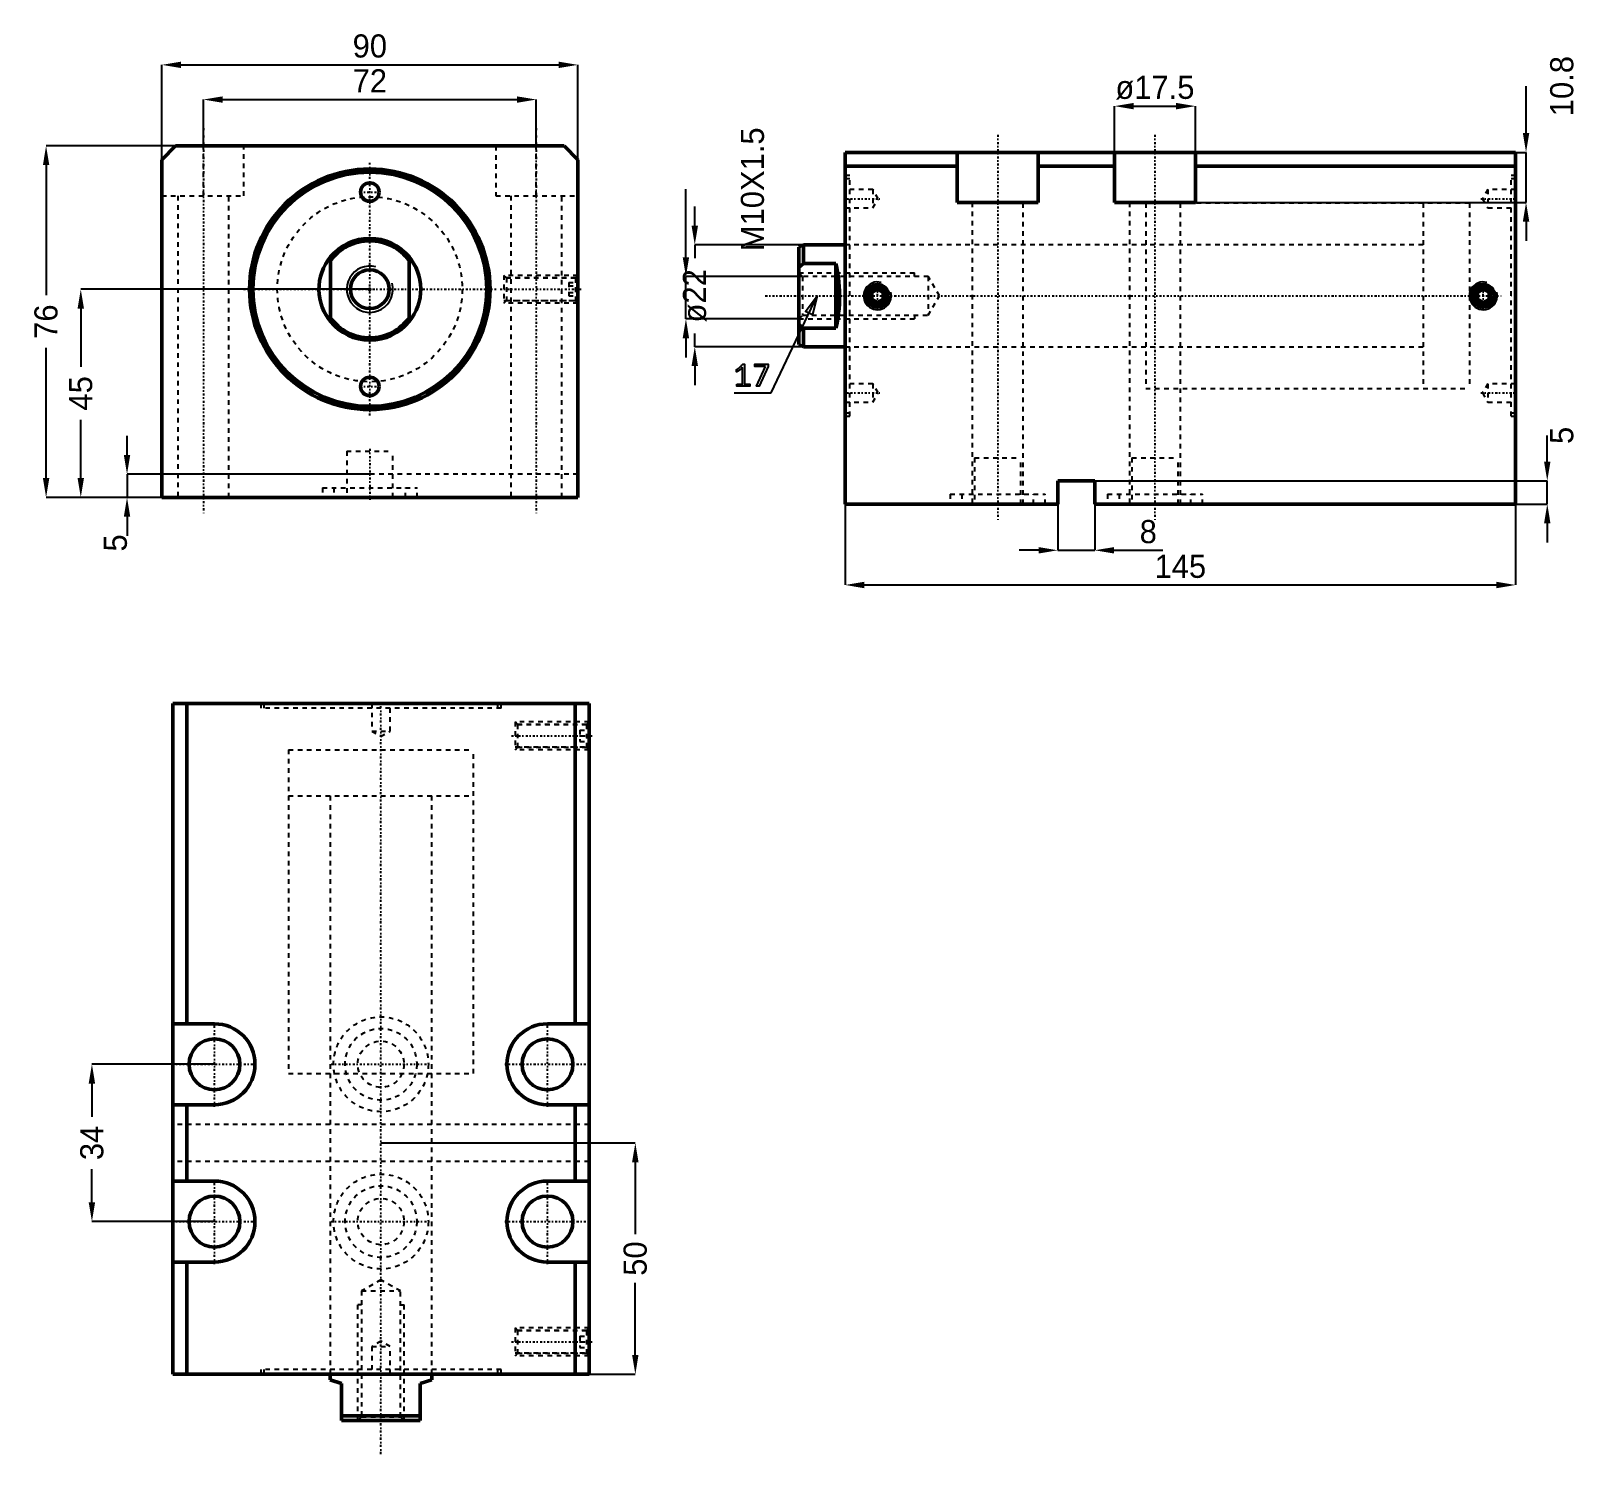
# Model space of a CAD drawing. Header units: millimetres. Extents: x -73 to 261, y -252 to 56.
import ezdxf

# ---------------------------------------------------------------- set-up
doc = ezdxf.new("R2010")
doc.units = ezdxf.units.MM
doc.linetypes.add('Center', pattern=[1.5, 0.45, -0.5, 0.05, -0.5])
doc.linetypes.add('Dashed', pattern=[2, 1, -1])
for name, color, linetype, lineweight in [('2d ConnectionPoints', 7, 'Continuous', 50), ('AM_0', 7, 'Continuous', 50), ('AM_5', 3, 'Continuous', 25), ('AM_7', 7, 'Center', 25), ('AM_9', 6, 'Dashed', 25)]:
    doc.layers.add(name, color=color, linetype=linetype, lineweight=lineweight)
doc.dimstyles.new('ISO-25', dxfattribs={"dimtxt": 2.5, "dimasz": 2.5, "dimexe": 1.25, "dimexo": 0.625, "dimtad": 1, "dimtxsty": 'Standard', "dimcen": 2.5, "dimadec": 0, "dimazin": 0, "dimtfac": 1, "dimtmove": 0, "dimatfit": 3, "dimfxl": 0, "dimarcsym": 0})

# ---------------------------------------------------------------- blocks, each defined once
blk = doc.blocks.new('1_JECX_MF_INLA_40_60_0_rod__0_in_JECX_MF_160_INLA_40_60_0__0')
at = {"layer": 'AM_0'}
for p, q in [((-8.5, -6.98), (-8.5, 6.98)), ((8.5, 6.98), (8.5, -6.98))]:
    blk.add_line(p, q, dxfattribs=at)
for points in [[(-8.5, 6.98), (-9.08, 6.21), (-9.58, 5.4), (-10.02, 4.54), (-10.38, 3.65), (-10.65, 2.74), (-10.85, 1.8), (-10.97, 0.84), (-11, -0.12), (-10.95, -1.07), (-10.81, -2.02), (-10.59, -2.96), (-10.3, -3.87), (-9.92, -4.75), (-9.47, -5.6), (-8.94, -6.4), (-8.5, -6.98)], [(8.5, -6.98), (9.08, -6.21), (9.58, -5.4), (10.02, -4.54), (10.38, -3.65), (10.65, -2.74), (10.85, -1.8), (10.97, -0.84), (11, 0.12), (10.95, 1.07), (10.81, 2.02), (10.59, 2.96), (10.3, 3.87), (9.92, 4.75), (9.47, 5.6), (8.94, 6.4), (8.5, 6.98)]]:
    blk.add_lwpolyline(points, dxfattribs=at)
blk.add_circle((0, 0), 4.19, dxfattribs=at)
for radius, start, end in [(11, 39.4006, 140.5994), (10.5, 35.9506, 144.0494), (10.5, 215.9506, 324.0494), (11, 219.4006, 320.5994)]:
    blk.add_arc((0, 0), radius, start, end, dxfattribs=at)
at = {"layer": 'AM_5'}
blk.add_arc((0, 0), 5, 75, 15, dxfattribs=at)
blk = doc.blocks.new('2_JECX_MF_EXLA_40_60_0_body__0_in_JECX_MF_160_INLA_40_60_0__0')
at = {"layer": 'AM_0'}
for p, q in [((-42, 31), (-45, 28)), ((42, 31), (-42, 31)), ((45, 28), (42, 31)), ((-45, 28), (-45, -45)), ((45, -45), (45, 28)), ((-45, -45), (45, -45))]:
    blk.add_line(p, q, dxfattribs=at)
for centre, radius in [((0, 0), 26), ((0, 0), 25.3), ((0, 21), 2), ((0, -21), 2)]:
    blk.add_circle(centre, radius, dxfattribs=at)
at = {"layer": 'AM_5', "linetype": 'Dashed'}
for p, q in [((45, 3), (29, 3)), ((45, -3), (29, -3))]:
    blk.add_line(p, q, dxfattribs=at)
at = {"layer": 'AM_7'}
for p, q in [((-36, 34.8), (-36, -48.8)), ((36, 34.8), (36, -48.8)), ((0, -27.3), (0, 27.3)), ((-2.1, 21), (2.1, 21)), ((-27.3, 0), (27.3, 0)), ((28.2, 0), (45.8, 0)), ((-2.1, -21), (2.1, -21)), ((0, -34.5), (0, -45.5))]:
    blk.add_line(p, q, dxfattribs=at)
at = {"layer": 'AM_9'}
for p, q in [((-36, 20.2), (-36, 31)), ((-27.25, 20.2), (-27.25, 31)), ((27.25, 31), (27.25, 20.2)), ((36, 20.2), (36, 31)), ((-45, 20.2), (-27.25, 20.2)), ((-41.5, 20.2), (-41.5, -45)), ((-30.5, -45), (-30.5, 20.2)), ((27.25, 20.2), (45, 20.2)), ((30.5, 20.2), (30.5, -45)), ((41.5, -45), (41.5, 20.2)), ((29.54, 2.46), (29, 3)), ((29, 3), (29, -3)), ((44.5, 2.4), (29, 2.4)), ((44.46, 2.46), (29.54, 2.46)), ((29.54, 2.46), (29.54, -2.46)), ((43, 1.44), (45, 1.44)), ((43, 1.44), (43, -1.44)), ((43, 0.72), (45, 0.72)), ((45, 3), (44.46, 2.46)), ((44.46, 2.46), (44.46, -2.46)), ((45, 1.9), (44.5, 2.4)), ((44.5, 2.4), (44.5, -2.4)), ((29, -2.4), (44.5, -2.4)), ((29, -3), (29.54, -2.46)), ((29.54, -2.46), (44.46, -2.46)), ((43, -0.72), (45, -0.72)), ((43, -1.44), (45, -1.44)), ((44.46, -2.46), (45, -3)), ((44.5, -2.4), (45, -1.9)), ((-5, -35), (5, -35)), ((-5, -35), (-5, -45)), ((5, -45), (5, -35)), ((45, -40), (-45, -40)), ((-10.25, -42.9), (10.25, -42.9)), ((-10.25, -42.9), (-10.25, -45)), ((-7.75, -42.9), (-7.75, -45)), ((7.75, -45), (7.75, -42.9)), ((10.25, -45), (10.25, -42.9))]:
    blk.add_line(p, q, dxfattribs=at)
blk.add_circle((0, 0), 20, dxfattribs=at)
blk = doc.blocks.new('*D3')
at = {"layer": 'AM_5', "color": 0, "lineweight": -2}
for p, q in [((-45, 28), (-45, 48.5)), ((-40.83, 48.5), (40.83, 48.5)), ((45, 28), (45, 48.5))]:
    blk.add_line(p, q, dxfattribs=at)
at = {"layer": 'AM_5', "color": 0}
for points in [[(-40.83, 49.19), (-40.83, 47.81), (-45, 48.5)], [(40.83, 47.81), (40.83, 49.19), (45, 48.5)]]:
    blk.add_solid(points, dxfattribs=at)
at = {"layer": 'Defpoints', "color": 0}
for p in [(45, 48.5), (-45, 28), (45, 28)]:
    blk.add_point(p, dxfattribs=at)
at = {"layer": 'AM_5', "color": 0, "insert": (0, 52.55), "char_height": 5, "attachment_point": 5}
blk.add_mtext('90', dxfattribs=at)
blk = doc.blocks.new('*D4')
at = {"layer": 'AM_5', "color": 0, "lineweight": -2}
for p, q in [((-36, 31), (-36, 41)), ((-31.83, 41), (31.83, 41)), ((36, 31), (36, 41))]:
    blk.add_line(p, q, dxfattribs=at)
at = {"layer": 'AM_5', "color": 0}
for points in [[(-31.83, 41.69), (-31.83, 40.31), (-36, 41)], [(31.83, 40.31), (31.83, 41.69), (36, 41)]]:
    blk.add_solid(points, dxfattribs=at)
at = {"layer": 'Defpoints', "color": 0}
for p in [(36, 41), (-36, 31), (36, 31)]:
    blk.add_point(p, dxfattribs=at)
at = {"layer": 'AM_5', "color": 0, "insert": (0, 45.05), "char_height": 5, "attachment_point": 5}
blk.add_mtext('72', dxfattribs=at)
blk = doc.blocks.new('*D5')
at = {"layer": 'AM_5', "color": 0, "lineweight": -2}
for p, q in [((-42, 31), (-70, 31)), ((-70, 26.83), (-70, -1.31)), ((-70, -40.83), (-70, -12.69)), ((-45, -45), (-70, -45))]:
    blk.add_line(p, q, dxfattribs=at)
at = {"layer": 'AM_5', "color": 0}
for points in [[(-69.31, 26.83), (-70.69, 26.83), (-70, 31)], [(-70.69, -40.83), (-69.31, -40.83), (-70, -45)]]:
    blk.add_solid(points, dxfattribs=at)
at = {"layer": 'Defpoints', "color": 0}
for p in [(-42, 31), (-70, -45), (-45, -45)]:
    blk.add_point(p, dxfattribs=at)
at = {"layer": 'AM_5', "color": 0, "insert": (-70, -7), "char_height": 5, "attachment_point": 5, "rotation": 90}
blk.add_mtext('76', dxfattribs=at)
blk = doc.blocks.new('*D6')
at = {"layer": 'AM_5', "color": 0, "lineweight": -2}
for p, q in [((0, 0), (-62.5, 0)), ((-62.5, -4.17), (-62.5, -16.75)), ((-62.5, -40.83), (-62.5, -28.25)), ((-45, -45), (-62.5, -45))]:
    blk.add_line(p, q, dxfattribs=at)
at = {"layer": 'AM_5', "color": 0}
for points in [[(-61.81, -4.17), (-63.19, -4.17), (-62.5, 0)], [(-63.19, -40.83), (-61.81, -40.83), (-62.5, -45)]]:
    blk.add_solid(points, dxfattribs=at)
at = {"layer": 'Defpoints', "color": 0}
for p in [(0, 0), (-62.5, -45), (-45, -45)]:
    blk.add_point(p, dxfattribs=at)
at = {"layer": 'AM_5', "color": 0, "insert": (-62.5, -22.5), "char_height": 5, "attachment_point": 5, "rotation": 90}
blk.add_mtext('45', dxfattribs=at)
blk = doc.blocks.new('*D7')
at = {"layer": 'AM_5', "color": 0, "lineweight": -2}
for p, q in [((-52.5, -35.83), (-52.5, -31.67)), ((0, -40), (-52.5, -40)), ((-52.5, -40), (-52.5, -45)), ((-45, -45), (-52.5, -45)), ((-52.5, -49.17), (-52.5, -53.33))]:
    blk.add_line(p, q, dxfattribs=at)
at = {"layer": 'AM_5', "color": 0}
for points in [[(-53.19, -35.83), (-51.81, -35.83), (-52.5, -40)], [(-51.81, -49.17), (-53.19, -49.17), (-52.5, -45)]]:
    blk.add_solid(points, dxfattribs=at)
at = {"layer": 'Defpoints', "color": 0}
for p in [(0, -40), (-52.5, -45), (-45, -45)]:
    blk.add_point(p, dxfattribs=at)
at = {"layer": 'AM_5', "color": 0, "insert": (-55, -54.83), "char_height": 5, "attachment_point": 5, "rotation": 90}
blk.add_mtext('5', dxfattribs=at)
blk = doc.blocks.new('1_JECX_MF_INLA_40_60_0_rod__0_in_JECX_MF_160_INLA_40_60_0__4')
at = {"layer": 'AM_0'}
for p, q in [((-11, 0), (-11, -1.19)), ((11, -1.19), (11, 0)), ((-8.5, -2), (-11, -1.19)), ((-8.5, -10), (-8.5, -2)), ((11, -1.19), (8.5, -2)), ((8.5, -2), (8.5, -10)), ((-8.5, -9), (8.5, -9)), ((-8.5, -10), (8.5, -10))]:
    blk.add_line(p, q, dxfattribs=at)
at = {"layer": 'AM_5', "linetype": 'Dashed'}
for p, q in [((-5, -10), (-5, 15)), ((-4.19, 15), (-5, 15)), ((4.19, 15), (5, 15)), ((5, -10), (5, 15))]:
    blk.add_line(p, q, dxfattribs=at)
at = {"layer": 'AM_9'}
for p, q in [((-20, 135), (20, 135)), ((-20, 135), (-20, 125)), ((20, 125), (20, 135)), ((-20, 125), (20, 125)), ((-11, 125), (-11, 0)), ((11, 0), (11, 125)), ((0, 20.42), (-4.19, 18)), ((4.19, 18), (0, 20.42)), ((-4.19, 18), (4.19, 18)), ((-4.19, 18), (-4.19, -9.19)), ((4.19, -9.19), (4.19, 18)), ((-4.19, -9.19), (-5, -10)), ((-4.19, -9.19), (4.19, -9.19)), ((5, -10), (4.19, -9.19))]:
    blk.add_line(p, q, dxfattribs=at)
blk = doc.blocks.new('2_JECX_MF_EXLA_40_60_0_body__0_in_JECX_MF_160_INLA_40_60_0__4')
at = {"layer": 'AM_0'}
for p, q in [((45, 145), (-45, 145)), ((-45, 145), (-45, 0)), ((-42, 145), (-42, 75.75)), ((42, 145), (42, 75.75)), ((45, 145), (45, 0)), ((-36, 75.75), (-45, 75.75)), ((45, 75.75), (36, 75.75)), ((-45, 58.25), (-36, 58.25)), ((-42, 58.25), (-42, 41.75)), ((36, 58.25), (45, 58.25)), ((42, 58.25), (42, 41.75)), ((-36, 41.75), (-45, 41.75)), ((45, 41.75), (36, 41.75)), ((-45, 24.25), (-36, 24.25)), ((-42, 24.25), (-42, 0)), ((36, 24.25), (45, 24.25)), ((42, 24.25), (42, 0)), ((45, 0), (-45, 0))]:
    blk.add_line(p, q, dxfattribs=at)
for centre in [(-36, 67), (36, 67), (-36, 33), (36, 33)]:
    blk.add_circle(centre, 5.5, dxfattribs=at)
for centre, start, end in [((-36, 67), 270, 90), ((36, 67), 90, 270), ((-36, 33), 270, 90), ((36, 33), 90, 270)]:
    blk.add_arc(centre, 8.75, start, end, dxfattribs=at)
at = {"layer": 'AM_5', "linetype": 'Dashed'}
for p, q in [((45, 141), (29, 141)), ((45, 135), (29, 135)), ((45, 10), (29, 10)), ((45, 4), (29, 4))]:
    blk.add_line(p, q, dxfattribs=at)
at = {"layer": 'AM_7'}
for p, q in [((0, -17.25), (0, 145.3577)), ((28.2, 138), (45.8, 138)), ((-36, 57.8125), (-36, 76.1875)), ((36, 57.8125), (36, 76.1875)), ((-45.1875, 67), (-26.8125, 67)), ((-10.7625, 67), (10.7625, 67)), ((26.8125, 67), (45.1875, 67)), ((-36, 23.8125), (-36, 42.1875)), ((36, 23.8125), (36, 42.1875)), ((-45.1875, 33), (-26.8125, 33)), ((-10.7625, 33), (10.7625, 33)), ((26.8125, 33), (45.1875, 33)), ((28.2, 7), (45.8, 7))]:
    blk.add_line(p, q, dxfattribs=at)
at = {"layer": 'AM_9'}
for p, q in [((-26, 145), (-26, 144)), ((26, 144), (-26, 144)), ((-25.3, 145), (-25.3, 144)), ((-2, 145), (-2, 139)), ((2, 139), (2, 145)), ((25.3, 144), (25.3, 145)), ((26, 144), (26, 145)), ((29, 141), (29, 135)), ((29.5415, 140.4585), (29, 141)), ((44.4585, 140.4585), (29.5415, 140.4585)), ((29.5415, 140.4585), (29.5415, 135.5415)), ((45, 141), (44.4585, 140.4585)), ((44.4585, 140.4585), (44.4585, 135.5415)), ((-2, 139), (0, 137.8453)), ((-2, 139), (2, 139)), ((0, 137.8453), (2, 139)), ((44.5, 140.4), (29, 140.4)), ((43, 139.25), (45, 139.25)), ((43, 139.25), (43, 136.75)), ((43, 138), (45, 138)), ((44.5, 140.4), (44.5, 135.6)), ((45, 139.9), (44.5, 140.4)), ((-20, 135), (20, 135)), ((-20, 135), (-20, 65)), ((20, 65), (20, 135)), ((29, 135.6), (44.5, 135.6)), ((29, 135), (29.5415, 135.5415)), ((29.5415, 135.5415), (44.4585, 135.5415)), ((43, 136.75), (45, 136.75)), ((44.4585, 135.5415), (45, 135)), ((44.5, 135.6), (45, 136.1)), ((-20, 65), (20, 65)), ((-11, 65), (-11, 0)), ((11, 0), (11, 65)), ((45, 54), (-45, 54)), ((45, 46), (-45, 46)), ((0, 7.1547), (-2, 6)), ((2, 6), (0, 7.1547)), ((29, 10), (29, 4)), ((29.5415, 9.4585), (29, 10)), ((44.5, 9.4), (29, 9.4)), ((44.4585, 9.4585), (29.5415, 9.4585)), ((29.5415, 9.4585), (29.5415, 4.5415)), ((43, 8.25), (45, 8.25)), ((43, 8.25), (43, 5.75)), ((43, 7), (45, 7)), ((45, 10), (44.4585, 9.4585)), ((44.4585, 9.4585), (44.4585, 4.5415)), ((45, 8.9), (44.5, 9.4)), ((44.5, 9.4), (44.5, 4.6)), ((-2, 6), (2, 6)), ((-2, 6), (-2, 0)), ((2, 0), (2, 6)), ((29, 4.6), (44.5, 4.6)), ((29, 4), (29.5415, 4.5415)), ((29.5415, 4.5415), (44.4585, 4.5415)), ((43, 5.75), (45, 5.75)), ((44.4585, 4.5415), (45, 4)), ((44.5, 4.6), (45, 5.1)), ((26, 1), (-26, 1)), ((-26, 1), (-26, 0)), ((-25.3, 1), (-25.3, 0)), ((25.3, 0), (25.3, 1)), ((26, 0), (26, 1))]:
    blk.add_line(p, q, dxfattribs=at)
for centre, radius in [((0, 67), 10.25), ((0, 67), 7.75), ((0, 67), 5), ((0, 33), 10.25), ((0, 33), 7.75), ((0, 33), 5)]:
    blk.add_circle(centre, radius, dxfattribs=at)
blk = doc.blocks.new('*D13')
at = {"layer": 'AM_5', "color": 0, "lineweight": -2}
for p, q in [((2.41, -184.52), (57.41, -184.52)), ((57.41, -188.69), (57.41, -204.27)), ((57.41, -230.36), (57.41, -214.77)), ((47.41, -234.52), (57.41, -234.52))]:
    blk.add_line(p, q, dxfattribs=at)
at = {"layer": 'AM_5', "color": 0}
for points in [[(56.71, -188.69), (58.1, -188.69), (57.41, -184.52)], [(56.71, -230.36), (58.1, -230.36), (57.41, -234.52)]]:
    blk.add_solid(points, dxfattribs=at)
at = {"layer": 'Defpoints', "color": 0}
for p in [(2.41, -184.52), (57.41, -184.52), (47.41, -234.52)]:
    blk.add_point(p, dxfattribs=at)
at = {"layer": 'AM_5', "color": 0, "insert": (57.41, -209.52), "char_height": 5, "attachment_point": 5, "rotation": 90}
blk.add_mtext('50', dxfattribs=at)
blk = doc.blocks.new('*D14')
at = {"layer": 'AM_5', "color": 0, "lineweight": -2}
for p, q in [((-33.59, -167.52), (-60.09, -167.52)), ((-60.09, -171.69), (-60.09, -178.86)), ((-60.09, -197.36), (-60.09, -190.19)), ((-33.59, -201.52), (-60.09, -201.52))]:
    blk.add_line(p, q, dxfattribs=at)
at = {"layer": 'AM_5', "color": 0}
for points in [[(-60.79, -171.69), (-59.4, -171.69), (-60.09, -167.52)], [(-60.79, -197.36), (-59.4, -197.36), (-60.09, -201.52)]]:
    blk.add_solid(points, dxfattribs=at)
at = {"layer": 'Defpoints', "color": 0}
for p in [(-60.09, -167.52), (-33.59, -167.52), (-33.59, -201.52)]:
    blk.add_point(p, dxfattribs=at)
at = {"layer": 'AM_5', "color": 0, "insert": (-60.09, -184.52), "char_height": 5, "attachment_point": 5, "rotation": 90}
blk.add_mtext('34', dxfattribs=at)
blk = doc.blocks.new('1_JECX_MF_INLA_40_60_0_rod__0_in_JECX_MF_160_INLA_40_60_0__2')
at = {"layer": 'AM_0'}
for p, q in [((-9, 11), (-10, 10.5)), ((-10, 10.5), (-10, -10.5)), ((0, 11), (-9, 11)), ((-9, 11), (-9, 6.98)), ((-9, 6.98), (-10, 6.16)), ((-2, 6.98), (-9, 6.98)), ((-2, 6.98), (-2, -6.98)), ((-10, -6.16), (-9, -6.98)), ((-9, -6.98), (-2, -6.98)), ((-9, -6.98), (-9, -11)), ((-10, -10.5), (-9, -11)), ((-9, -11), (0, -11))]:
    blk.add_line(p, q, dxfattribs=at)
blk.add_lwpolyline([(-2, -6.98), (-1.81, -6.21), (-1.65, -5.4), (-1.51, -4.54), (-1.39, -3.65), (-1.3, -2.74), (-1.24, -1.8), (-1.2, -0.84), (-1.19, 0.12), (-1.2, 1.07), (-1.25, 2.02), (-1.32, 2.96), (-1.42, 3.87), (-1.54, 4.75), (-1.69, 5.6), (-1.86, 6.4), (-2, 6.98)], dxfattribs=at)
at = {"layer": 'AM_5', "linetype": 'Dashed'}
for p, q in [((-10, 5), (15, 5)), ((15, 4.19), (15, 5)), ((-10, -5), (15, -5)), ((15, -4.19), (15, -5))]:
    blk.add_line(p, q, dxfattribs=at)
at = {"layer": 'AM_7'}
blk.add_line((-17.25, 0), (142.25, 0), dxfattribs=at)
at = {"layer": 'AM_9'}
for p, q in [((135, 20), (125, 20)), ((125, 20), (125, -20)), ((135, 20), (135, -20)), ((125, 11), (0, 11)), ((-9.19, 4.19), (-10, 5)), ((18, 4.19), (-9.19, 4.19)), ((-9.19, 4.19), (-9.19, -4.19)), ((20.42, 0), (18, 4.19)), ((18, 4.19), (18, -4.19)), ((18, -4.19), (20.42, 0)), ((-10, -5), (-9.19, -4.19)), ((-9.19, -4.19), (18, -4.19)), ((0, -11), (125, -11)), ((125, -20), (135, -20))]:
    blk.add_line(p, q, dxfattribs=at)
blk = doc.blocks.new('2_JECX_MF_EXLA_40_60_0_body__0_in_JECX_MF_160_INLA_40_60_0__2')
at = {"layer": 'AM_0'}
for p, q in [((0, -45), (0, 31)), ((145, 31), (0, 31)), ((24.25, 20.2), (24.25, 31)), ((41.75, 20.2), (41.75, 31)), ((58.25, 20.2), (58.25, 31)), ((75.75, 20.2), (75.75, 31)), ((145, -45), (145, 31)), ((24.25, 28), (0, 28)), ((58.25, 28), (41.75, 28)), ((145, 28), (75.75, 28)), ((24.25, 20.2), (41.75, 20.2)), ((58.25, 20.2), (75.75, 20.2)), ((7, 1.44), (5.75, 0.72)), ((5.75, 0.72), (5.75, -0.72)), ((8.25, 0.72), (7, 1.44)), ((8.25, -0.72), (8.25, 0.72)), ((138, 1.44), (136.75, 0.72)), ((136.75, 0.72), (136.75, -0.72)), ((139.25, 0.72), (138, 1.44)), ((139.25, -0.72), (139.25, 0.72)), ((5.75, -0.72), (7, -1.44)), ((7, -1.44), (8.25, -0.72)), ((136.75, -0.72), (138, -1.44)), ((138, -1.44), (139.25, -0.72)), ((54, -40), (46, -40)), ((46, -40), (46, -45)), ((54, -45), (54, -40)), ((46, -45), (0, -45)), ((145, -45), (54, -45))]:
    blk.add_line(p, q, dxfattribs=at)
for centre, radius in [((7, 0), 2.46), ((7, 0), 2.4), ((7, 0), 1.9), ((138, 0), 2.46), ((138, 0), 2.4), ((138, 0), 1.9)]:
    blk.add_circle(centre, radius, dxfattribs=at)
at = {"layer": 'AM_5'}
for centre in [(7, 0), (138, 0)]:
    blk.add_arc(centre, 3, 75, 15, dxfattribs=at)
at = {"layer": 'AM_7'}
for p, q in [((33, 34.8), (33, -48.8)), ((67, 34.8), (67, -48.8)), ((-0.36, 21), (7.51, 21)), ((137.49, 21), (145.36, 21)), ((7, -3.15), (7, 3.15)), ((138, -3.15), (138, 3.15)), ((145.05, 0), (143.95, 0)), ((-0.36, -21), (7.51, -21)), ((137.49, -21), (145.36, -21))]:
    blk.add_line(p, q, dxfattribs=at)
at = {"layer": 'AM_9'}
for p, q in [((1, 26), (0, 26)), ((1, 25.3), (0, 25.3)), ((1, -26), (1, 26)), ((144, -26), (144, 26)), ((145, 26), (144, 26)), ((145, 25.3), (144, 25.3)), ((6, 23), (0, 23)), ((7.15, 21), (6, 23)), ((6, 23), (6, 19)), ((6, 19), (7.15, 21)), ((27.5, 20.2), (27.5, -45)), ((38.5, -45), (38.5, 20.2)), ((61.5, 20.2), (61.5, -45)), ((72.5, -45), (72.5, 20.2)), ((139, 23), (137.85, 21)), ((137.85, 21), (139, 19)), ((145, 23), (139, 23)), ((139, 23), (139, 19)), ((0, 19), (6, 19)), ((135, 20), (65, 20)), ((65, 20), (65, -20)), ((135, 20), (135, -20)), ((139, 19), (145, 19)), ((65, 11), (0, 11)), ((0, -11), (65, -11)), ((6, -19), (0, -19)), ((7.15, -21), (6, -19)), ((6, -19), (6, -23)), ((65, -20), (135, -20)), ((139, -19), (137.85, -21)), ((145, -19), (139, -19)), ((139, -19), (139, -23)), ((0, -23), (6, -23)), ((6, -23), (7.15, -21)), ((137.85, -21), (139, -23)), ((139, -23), (145, -23)), ((0, -25.3), (1, -25.3)), ((0, -26), (1, -26)), ((144, -25.3), (145, -25.3)), ((144, -26), (145, -26)), ((28, -35), (38, -35)), ((28, -35), (28, -45)), ((38, -45), (38, -35)), ((62, -35), (72, -35)), ((62, -35), (62, -45)), ((72, -45), (72, -35)), ((22.75, -42.9), (43.25, -42.9)), ((22.75, -42.9), (22.75, -45)), ((25.25, -42.9), (25.25, -45)), ((40.75, -45), (40.75, -42.9)), ((43.25, -45), (43.25, -42.9)), ((56.75, -42.9), (77.25, -42.9)), ((56.75, -42.9), (56.75, -45)), ((59.25, -42.9), (59.25, -45)), ((74.75, -45), (74.75, -42.9)), ((77.25, -45), (77.25, -42.9))]:
    blk.add_line(p, q, dxfattribs=at)
blk = doc.blocks.new('*D25')
at = {"layer": 'AM_5', "color": 0, "lineweight": -2}
for p, q in [((161.01, 29.58), (161.01, 39.58)), ((165.18, 39.58), (174.35, 39.58)), ((178.51, 29.58), (178.51, 39.58))]:
    blk.add_line(p, q, dxfattribs=at)
at = {"layer": 'AM_5', "color": 0}
for points in [[(165.18, 40.27), (165.18, 38.88), (161.01, 39.58)], [(174.35, 40.27), (174.35, 38.88), (178.51, 39.58)]]:
    blk.add_solid(points, dxfattribs=at)
at = {"layer": 'Defpoints', "color": 0}
for p in [(178.51, 39.58), (161.01, 29.58), (178.51, 29.58)]:
    blk.add_point(p, dxfattribs=at)
at = {"layer": 'AM_5', "color": 0, "insert": (169.76, 43.58), "char_height": 5, "attachment_point": 5}
blk.add_mtext('ø17.5', dxfattribs=at)
blk = doc.blocks.new('*D26')
at = {"layer": 'AM_5', "color": 0, "lineweight": -2}
for p, q in [((250.01, 33.74), (250.01, 43.91)), ((178.51, 29.58), (250.01, 29.58)), ((250.01, 18.78), (250.01, 29.58)), ((178.51, 18.78), (250.01, 18.78)), ((250.01, 14.61), (250.01, 10.44))]:
    blk.add_line(p, q, dxfattribs=at)
at = {"layer": 'AM_5', "color": 0}
for points in [[(249.32, 33.74), (250.71, 33.74), (250.01, 29.58)], [(249.32, 14.61), (250.71, 14.61), (250.01, 18.78)]]:
    blk.add_solid(points, dxfattribs=at)
at = {"layer": 'Defpoints', "color": 0}
for p in [(178.51, 29.58), (250.01, 29.58), (178.51, 18.78)]:
    blk.add_point(p, dxfattribs=at)
at = {"layer": 'AM_5', "color": 0, "insert": (257.76, 43.91), "char_height": 5, "attachment_point": 5, "rotation": 90}
blk.add_mtext('10.8', dxfattribs=at)
blk = doc.blocks.new('*D27')
at = {"layer": 'AM_5', "color": 0, "lineweight": -2}
for p, q in [((102.76, -46.42), (102.76, -63.92)), ((247.76, -46.42), (247.76, -63.92)), ((106.93, -63.92), (243.6, -63.92))]:
    blk.add_line(p, q, dxfattribs=at)
at = {"layer": 'AM_5', "color": 0}
for points in [[(106.93, -63.23), (106.93, -64.62), (102.76, -63.92)], [(243.6, -63.23), (243.6, -64.62), (247.76, -63.92)]]:
    blk.add_solid(points, dxfattribs=at)
at = {"layer": 'Defpoints', "color": 0}
for p in [(102.76, -46.42), (247.76, -46.42), (247.76, -63.92)]:
    blk.add_point(p, dxfattribs=at)
at = {"layer": 'AM_5', "color": 0, "insert": (175.26, -59.92), "char_height": 5, "attachment_point": 5}
blk.add_mtext('145', dxfattribs=at)
blk = doc.blocks.new('*D28')
at = {"layer": 'AM_5', "color": 0, "lineweight": -2}
for p, q in [((70.26, 13.74), (70.26, 17.91)), ((93.76, 9.58), (70.26, 9.58)), ((70.26, 9.58), (70.26, 6.74)), ((70.26, -12.42), (70.26, -9.59)), ((93.76, -12.42), (70.26, -12.42)), ((70.26, -16.59), (70.26, -20.76))]:
    blk.add_line(p, q, dxfattribs=at)
at = {"layer": 'AM_5', "color": 0}
for points in [[(69.57, 13.74), (70.96, 13.74), (70.26, 9.58)], [(69.57, -16.59), (70.96, -16.59), (70.26, -12.42)]]:
    blk.add_solid(points, dxfattribs=at)
at = {"layer": 'Defpoints', "color": 0}
for p in [(70.26, 9.58), (93.76, 9.58), (93.76, -12.42)]:
    blk.add_point(p, dxfattribs=at)
at = {"layer": 'AM_5', "color": 0, "insert": (70.26, -1.42), "char_height": 5, "attachment_point": 5, "rotation": 90}
blk.add_mtext('ø22', dxfattribs=at)
blk = doc.blocks.new('*D29')
at = {"layer": 'AM_5', "color": 0, "lineweight": -2}
for p, q in [((148.76, -41.42), (148.76, -56.42)), ((156.76, -46.42), (156.76, -56.42)), ((144.6, -56.42), (140.43, -56.42)), ((148.76, -56.42), (156.76, -56.42)), ((160.93, -56.42), (171.49, -56.42))]:
    blk.add_line(p, q, dxfattribs=at)
at = {"layer": 'AM_5', "color": 0}
for points in [[(144.6, -55.73), (144.6, -57.12), (148.76, -56.42)], [(160.93, -55.73), (160.93, -57.12), (156.76, -56.42)]]:
    blk.add_solid(points, dxfattribs=at)
at = {"layer": 'Defpoints', "color": 0}
for p in [(148.76, -41.42), (156.76, -46.42), (156.76, -56.42)]:
    blk.add_point(p, dxfattribs=at)
at = {"layer": 'AM_5', "color": 0, "insert": (168.32, -52.42), "char_height": 5, "attachment_point": 5}
blk.add_mtext('8', dxfattribs=at)
blk = doc.blocks.new('*D30')
at = {"layer": 'AM_5', "color": 0, "lineweight": -2}
for p, q in [((254.6, -37.26), (254.6, -31.59)), ((148.76, -41.42), (254.6, -41.42)), ((254.6, -46.42), (254.6, -41.42)), ((156.76, -46.42), (254.6, -46.42)), ((254.6, -50.59), (254.6, -54.76))]:
    blk.add_line(p, q, dxfattribs=at)
at = {"layer": 'AM_5', "color": 0}
for points in [[(253.9, -37.26), (255.29, -37.26), (254.6, -41.42)], [(253.9, -50.59), (255.29, -50.59), (254.6, -46.42)]]:
    blk.add_solid(points, dxfattribs=at)
at = {"layer": 'Defpoints', "color": 0}
for p in [(148.76, -41.42), (156.76, -46.42), (254.6, -46.42)]:
    blk.add_point(p, dxfattribs=at)
at = {"layer": 'AM_5', "color": 0, "insert": (257.76, -31.59), "char_height": 5, "attachment_point": 5, "rotation": 90}
blk.add_mtext('5', dxfattribs=at)
blk = doc.blocks.new('*D31')
at = {"layer": 'AM_5', "color": 0, "lineweight": -2}
for p, q in [((68.35, 6.93), (68.35, 21.6)), ((93.58, 2.76), (68.35, 2.76)), ((68.35, -6.42), (68.35, 2.76)), ((92.76, -6.42), (68.35, -6.42)), ((68.35, -10.59), (68.35, -14.76))]:
    blk.add_line(p, q, dxfattribs=at)
at = {"layer": 'AM_5', "color": 0}
for points in [[(67.65, 6.93), (69.04, 6.93), (68.35, 2.76)], [(67.65, -10.59), (69.04, -10.59), (68.35, -6.42)]]:
    blk.add_solid(points, dxfattribs=at)
at = {"layer": 'Defpoints', "color": 0}
for p in [(93.58, 2.76), (68.35, -6.42), (92.76, -6.42)]:
    blk.add_point(p, dxfattribs=at)
at = {"layer": 'AM_5', "color": 0, "insert": (82.76, 21.6), "char_height": 5, "attachment_point": 5, "rotation": 90}
blk.add_mtext('M10X1.5', dxfattribs=at)

msp = doc.modelspace()

# ---------------------------------------------------------------- linework, layer by layer
at = {"layer": '2d ConnectionPoints'}
for p in [(0, 0), (102.764, -1.425), (2.409, -234.523)]:
    msp.add_point(p, dxfattribs=at)
at = {"layer": 'AM_5'}
for p, q in [((86.764, -22.425), (96.764, -1.425)), ((78.764, -22.425), (86.764, -22.425))]:
    msp.add_line(p, q, dxfattribs=at)
for points in [[(96.764, -1.425), (95.725, -5.545), (94.22, -4.829), (96.764, -1.425)], [(79.372, -20.509), (80.568, -20.509), (80.568, -16.992), (80.568, -16.992), (80.503, -17.057), (80.395, -17.158), (80.395, -17.158), (80.271, -17.264), (80.181, -17.337), (80.181, -17.337), (80.087, -17.409), (79.945, -17.512), (79.945, -17.512), (79.802, -17.608), (79.707, -17.668), (79.707, -17.668), (79.613, -17.723), (79.483, -17.789), (79.483, -17.789), (79.365, -17.836), (79.294, -17.857), (79.294, -17.363), (79.294, -17.363), (79.383, -17.321), (79.522, -17.241), (79.522, -17.241), (79.67, -17.14), (79.773, -17.062), (79.773, -17.062), (79.877, -16.979), (80.027, -16.849), (80.027, -16.849), (80.172, -16.714), (80.266, -16.622), (80.266, -16.622), (80.354, -16.531), (80.473, -16.403), (80.473, -16.403), (80.574, -16.285), (80.633, -16.212), (81.049, -16.212), (81.049, -20.509), (82.134, -20.509), (82.134, -20.925), (79.372, -20.925), (79.372, -20.509)], [(85.566, -16.667), (83.258, -16.667), (83.258, -16.212), (86.105, -16.212), (86.105, -16.667), (84.168, -20.925), (83.635, -20.925), (85.566, -16.667)]]:
    msp.add_lwpolyline(points, dxfattribs=at)

# ---------------------------------------------------------------- block references
for name, p in [('2_JECX_MF_EXLA_40_60_0_body__0_in_JECX_MF_160_INLA_40_60_0__0', (0, 0)), ('2_JECX_MF_EXLA_40_60_0_body__0_in_JECX_MF_160_INLA_40_60_0__2', (102.764, -1.425)), ('1_JECX_MF_INLA_40_60_0_rod__0_in_JECX_MF_160_INLA_40_60_0__2', (102.764, -1.425)), ('1_JECX_MF_INLA_40_60_0_rod__0_in_JECX_MF_160_INLA_40_60_0__0', (0, 0)), ('2_JECX_MF_EXLA_40_60_0_body__0_in_JECX_MF_160_INLA_40_60_0__4', (2.409, -234.523)), ('1_JECX_MF_INLA_40_60_0_rod__0_in_JECX_MF_160_INLA_40_60_0__4', (2.409, -234.523))]:
    msp.add_blockref(name, p)

# ---------------------------------------------------------------- dimensions: what is measured, and where the dimension line sits
for base, p1, p2, text, picture, middle in [((45, 48.5), (-45, 28), (45, 28), '90', '*D3', (0, 48.5)), ((36, 41), (-36, 31), (36, 31), '72', '*D4', (0, 41)), ((178.514, 39.575), (161.014, 29.575), (178.514, 29.575), 'ø17.5', '*D25', (169.764, 39.575)), ((156.764, -56.425), (148.764, -41.425), (156.764, -46.425), '8', '*D29', (168.319, -56.425)), ((247.764, -63.925), (102.764, -46.425), (247.764, -46.425), '145', '*D27', (175.264, -63.925))]:
    dim = msp.add_linear_dim(base=base, p1=p1, p2=p2, text=text, dimstyle='ISO-25', override={"dimtxt": 5, "dimasz": 4.166667, "dimexe": 0, "dimexo": 0, "dimgap": 1.5}, dxfattribs=at)
    dim.commit()
    dim.dimension.update_dxf_attribs({"geometry": picture, "text_midpoint": middle, "dimtype": 160})
for base, p1, p2, text, picture, middle in [((250.014, 29.575), (178.514, 18.775), (178.514, 29.575), '10.8', '*D26', (257.764, 43.908)), ((68.347, -6.425), (93.576, 2.763), (92.764, -6.425), 'M10X1.5', '*D31', (82.764, 21.596)), ((-70, -45), (-42, 31), (-45, -45), '76', '*D5', (-70, -7)), ((70.264, 9.575), (93.764, -12.425), (93.764, 9.575), 'ø22', '*D28', (70.264, -1.425)), ((-62.5, -45), (0, 0), (-45, -45), '45', '*D6', (-62.5, -22.5)), ((254.597, -46.425), (148.764, -41.425), (156.764, -46.425), '5', '*D30', (257.764, -31.592)), ((-52.5, -45), (0, -40), (-45, -45), '5', '*D7', (-55, -54.833)), ((-60.091, -167.523), (-33.591, -201.523), (-33.591, -167.523), '34', '*D14', (-60.091, -184.523)), ((57.409, -184.523), (47.409, -234.523), (2.409, -184.523), '50', '*D13', (57.409, -209.523))]:
    dim = msp.add_linear_dim(base=base, p1=p1, p2=p2, angle=90, text=text, dimstyle='ISO-25', override={"dimtxt": 5, "dimasz": 4.166667, "dimexe": 0, "dimexo": 0, "dimgap": 1.5}, dxfattribs=at)
    dim.commit()
    dim.dimension.update_dxf_attribs({"geometry": picture, "text_midpoint": middle, "dimtype": 160, "text_rotation": 90})

doc.saveas('drawing.dxf')
